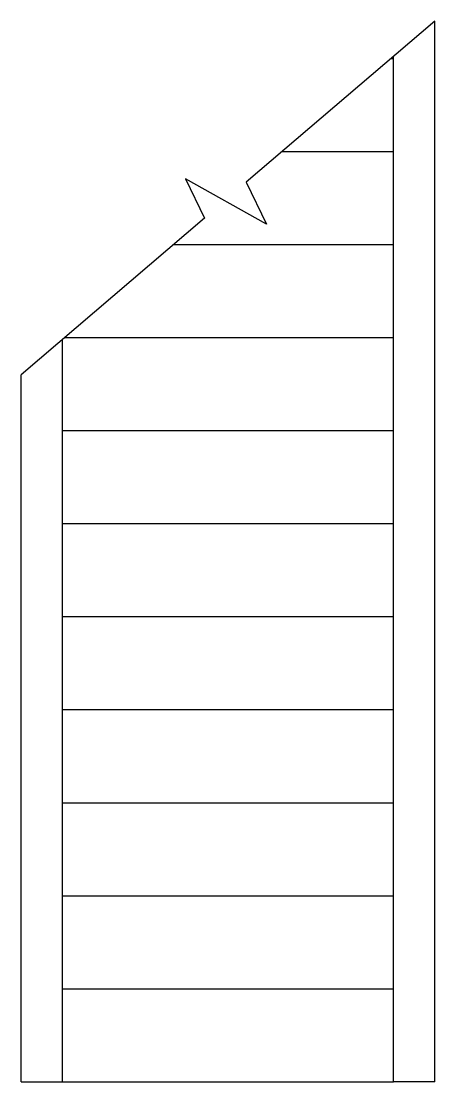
# Model space of a CAD drawing. Header units: millimetres. Extents: x 0 to 1200, y 0 to 3078.
import ezdxf

# ---------------------------------------------------------------- set-up
doc = ezdxf.new("R2010")
doc.units = ezdxf.units.MM
doc.layers.add('STAIR', color=2, linetype='Continuous')

msp = doc.modelspace()

# ---------------------------------------------------------------- linework, layer by layer
at = {"layer": 'STAIR'}
for p, q in [((1200, 3078), (653.1, 2610.4)), ((1200, 0), (1200, 3078)), ((1073.7, 2970), (1080, 2970)), ((1080, 0), (1080, 2975.4)), ((757.9, 2700), (1080, 2700)), ((711.3, 2488.6), (477.1, 2620.9)), ((477.1, 2620.9), (531.7, 2506.6)), ((653.1, 2610.4), (711.3, 2488.6)), ((531.7, 2506.6), (0, 2052)), ((442.1, 2430), (1080, 2430)), ((120, 0), (120, 2154.6)), ((126.3, 2160), (1080, 2160)), ((0, 0), (0, 2052)), ((120, 1890), (1080, 1890)), ((120, 1620), (1080, 1620)), ((120, 1350), (1080, 1350)), ((120, 1080), (1080, 1080)), ((120, 810), (1080, 810)), ((120, 540), (1080, 540)), ((120, 270), (1080, 270)), ((0, 0), (120, 0)), ((120, 0), (1080, 0)), ((1200, 0), (1080, 0))]:
    msp.add_line(p, q, dxfattribs=at)

doc.saveas('drawing.dxf')
